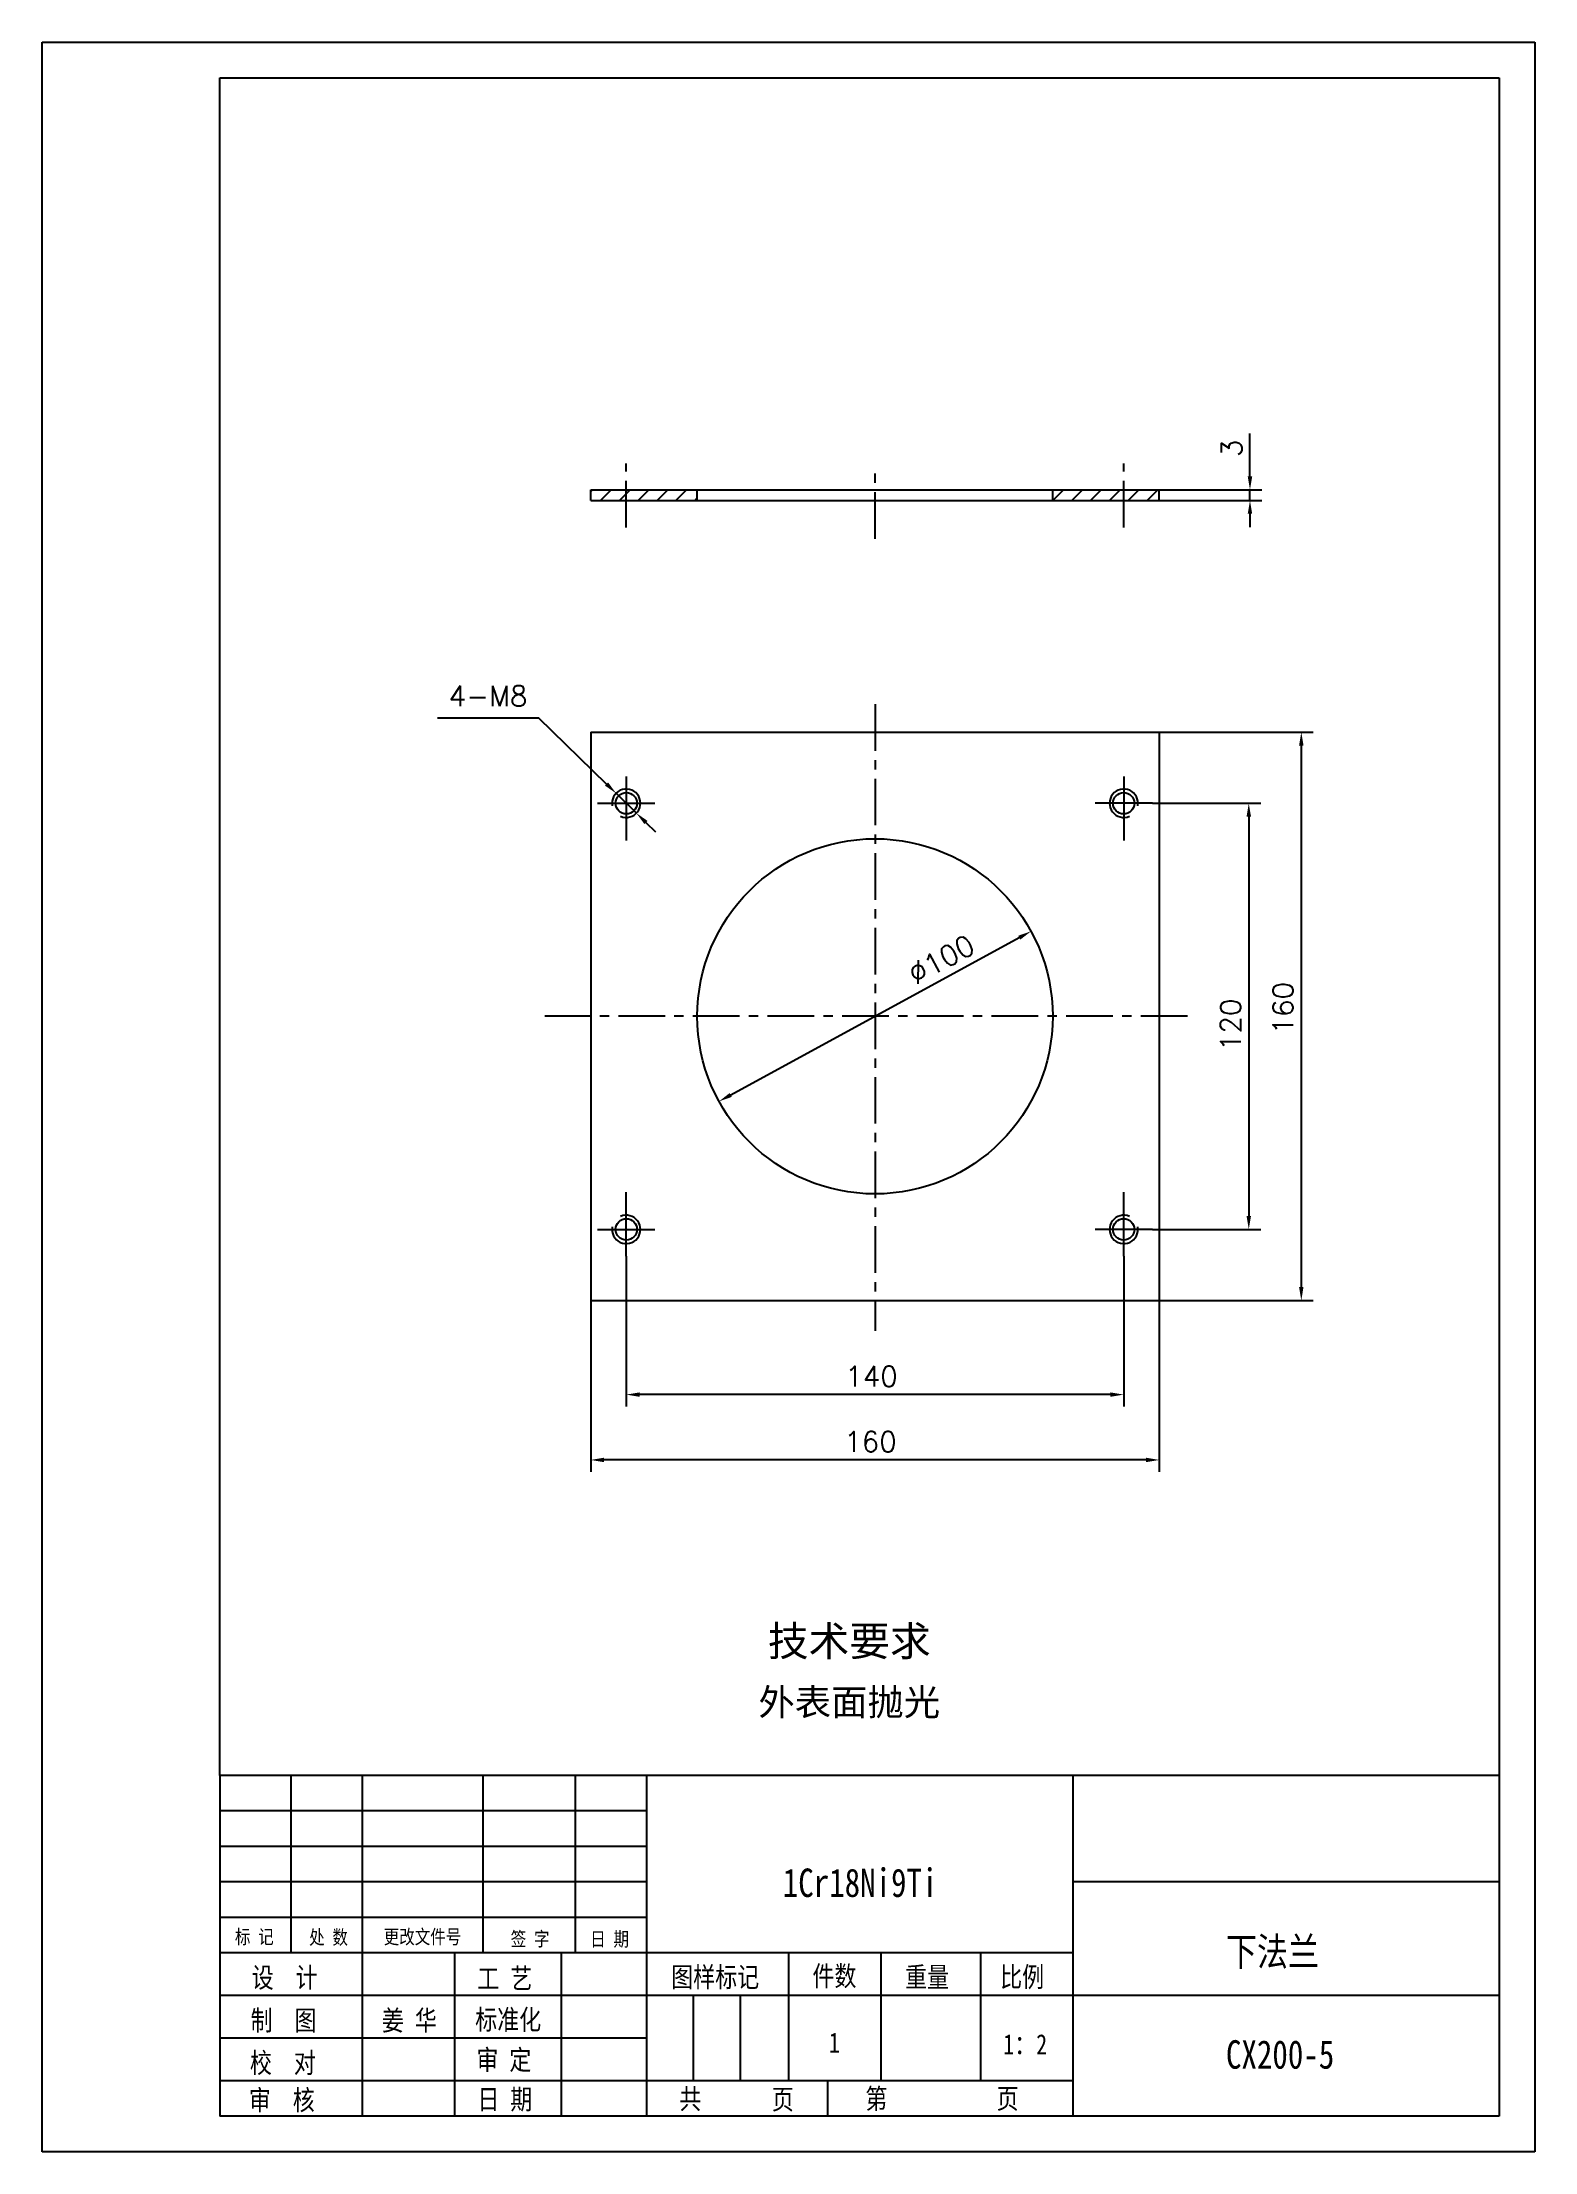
# Model space of a CAD drawing. Extents: x 235 to 655, y -14 to 580.
import ezdxf

# ---------------------------------------------------------------- set-up
doc = ezdxf.new("R2010")
doc.units = 0
doc.header["$LTSCALE"] = 10.5
doc.header["$MEASUREMENT"] = 0
doc.linetypes.add('CENTER', pattern=[2, 1.25, -0.25, 0.25, -0.25])
doc.layers.get('0').update_dxf_attribs({"color": 2, "linetype": 'CONTINUOUS'})
doc.layers.get('DEFPOINTS').update_dxf_attribs({"linetype": 'CONTINUOUS'})
doc.layers.add('PART', color=3, linetype='CONTINUOUS')
doc.layers.add('SMPEN_THICK', color=7, linetype='CONTINUOUS')
doc.styles.add('HZDX', font='', dxfattribs={"width": 0.8, "height": 7.5})
doc.styles.get("Standard").update_dxf_attribs({"font": 'txt.shx', "height": 5.75, "bigfont": 'hzfs.shx'})
doc.styles.get('HZDX').set_extended_font_data('SimSun')
doc.dimstyles.get("Standard").update_dxf_attribs({"dimtxt": 0.18, "dimasz": 0.18, "dimexe": 0.18, "dimexo": 0.0625, "dimgap": 0.09, "dimtad": 0, "dimtih": 1, "dimtoh": 1, "dimdec": 4, "dimzin": 0, "dimdsep": 46, "dimtxsty": 'Standard', "dimcen": 0.09, "dimadec": 0, "dimazin": 0, "dimtfac": 1, "dimtdec": 4, "dimtofl": 0, "dimtmove": 0, "dimatfit": 3, "dimfxl": 1, "dimtolj": 1, "dimtzin": 0, "dimarcsym": 0})

# ---------------------------------------------------------------- blocks, each defined once
blk = doc.blocks.new('*D5')
at = {"color": 2, "linetype": 'ByBlock', "transparency": 16777216}
for p, q in [((549.72, 332.88), (593.05, 332.88)), ((589.68, 329.13), (589.68, 176.63)), ((549.72, 172.88), (593.05, 172.88))]:
    blk.add_line(p, q, dxfattribs=at)
for points in [[(589.05, 329.13), (590.3, 329.13), (589.68, 332.88)], [(589.05, 176.63), (590.3, 176.63), (589.68, 172.88)]]:
    blk.add_solid(points, dxfattribs=at)
at = {"layer": 'DEFPOINTS', "color": 0, "linetype": 'ByBlock', "transparency": 16777216}
for p in [(549.72, 332.88), (549.72, 172.88), (589.68, 172.88)]:
    blk.add_point(p, dxfattribs=at)
at = {"color": 2, "linetype": 'ByBlock', "transparency": 16777216, "insert": (584.55, 255.18), "char_height": 5.75, "attachment_point": 5, "rotation": 90}
blk.add_mtext('\\A1;160', dxfattribs=at)
blk = doc.blocks.new('*D6')
at = {"color": 2, "linetype": 'ByBlock', "transparency": 16777216}
for p, q in [((389.72, 190), (389.72, 141.71)), ((549.72, 190), (549.72, 141.71)), ((545.97, 145.09), (393.47, 145.09))]:
    blk.add_line(p, q, dxfattribs=at)
for points in [[(393.47, 145.71), (393.47, 144.46), (389.72, 145.09)], [(545.97, 145.71), (545.97, 144.46), (549.72, 145.09)]]:
    blk.add_solid(points, dxfattribs=at)
at = {"layer": 'DEFPOINTS', "color": 0, "linetype": 'ByBlock', "transparency": 16777216}
for p in [(389.72, 190), (549.72, 190), (389.72, 145.09)]:
    blk.add_point(p, dxfattribs=at)
at = {"color": 2, "linetype": 'ByBlock', "transparency": 16777216, "insert": (468.45, 150.21), "char_height": 5.75, "attachment_point": 5}
blk.add_mtext('\\A1;160', dxfattribs=at)
blk = doc.blocks.new('*D7')
at = {"color": 2, "linetype": 'ByBlock', "transparency": 16777216}
blk.add_line((429.12, 230.73), (510.32, 275.03), dxfattribs=at)
for points in [[(510.02, 275.57), (510.62, 274.48), (513.62, 276.82)], [(428.82, 231.27), (429.42, 230.18), (425.83, 228.93)]]:
    blk.add_solid(points, dxfattribs=at)
at = {"layer": 'DEFPOINTS', "color": 0, "linetype": 'ByBlock', "transparency": 16777216}
for p in [(513.62, 276.82), (425.83, 228.93)]:
    blk.add_point(p, dxfattribs=at)
at = {"color": 2, "linetype": 'ByBlock', "transparency": 16777216, "insert": (488.39, 268.9), "char_height": 5.75, "attachment_point": 5, "rotation": 28.61519}
blk.add_mtext('\\A1;∅100', dxfattribs=at)
blk = doc.blocks.new('*D8')
at = {"color": 2, "linetype": 'ByBlock', "transparency": 16777216}
for p, q in [((575.24, 457.58), (575.24, 469.66)), ((549.72, 453.83), (578.61, 453.83)), ((575.24, 450.83), (575.24, 453.83)), ((549.72, 450.83), (578.61, 450.83)), ((575.24, 447.08), (575.24, 443.33))]:
    blk.add_line(p, q, dxfattribs=at)
for points in [[(574.61, 457.58), (575.86, 457.58), (575.24, 453.83)], [(574.61, 447.08), (575.86, 447.08), (575.24, 450.83)]]:
    blk.add_solid(points, dxfattribs=at)
at = {"layer": 'DEFPOINTS', "color": 0, "linetype": 'ByBlock', "transparency": 16777216}
for p in [(549.72, 453.83), (549.72, 450.83), (575.24, 450.83)]:
    blk.add_point(p, dxfattribs=at)
at = {"color": 2, "linetype": 'ByBlock', "transparency": 16777216, "insert": (570.11, 465.5), "char_height": 5.75, "attachment_point": 5, "rotation": 90}
blk.add_mtext('\\A1;3', dxfattribs=at)
blk = doc.blocks.new('*D9')
at = {"color": 2, "linetype": 'ByBlock', "transparency": 16777216}
for p, q in [((547.82, 330), (578.28, 330)), ((574.9, 326.25), (574.9, 213.75)), ((547.82, 210), (578.28, 210))]:
    blk.add_line(p, q, dxfattribs=at)
for points in [[(574.28, 326.25), (575.53, 326.25), (574.9, 330)], [(574.28, 213.75), (575.53, 213.75), (574.9, 210)]]:
    blk.add_solid(points, dxfattribs=at)
at = {"layer": 'DEFPOINTS', "color": 0, "linetype": 'ByBlock', "transparency": 16777216}
for p in [(547.82, 330), (547.82, 210), (574.9, 210)]:
    blk.add_point(p, dxfattribs=at)
at = {"color": 2, "linetype": 'ByBlock', "transparency": 16777216, "insert": (569.78, 267.61), "char_height": 5.75, "attachment_point": 5, "rotation": 90}
blk.add_mtext('\\A1;120', dxfattribs=at)
blk = doc.blocks.new('*D10')
at = {"color": 2, "linetype": 'ByBlock', "transparency": 16777216}
for p, q in [((399.72, 202.47), (399.72, 160.11)), ((539.72, 202.47), (539.72, 160.11)), ((535.97, 163.49), (403.47, 163.49))]:
    blk.add_line(p, q, dxfattribs=at)
for points in [[(403.47, 164.11), (403.47, 162.86), (399.72, 163.49)], [(535.97, 164.11), (535.97, 162.86), (539.72, 163.49)]]:
    blk.add_solid(points, dxfattribs=at)
at = {"layer": 'DEFPOINTS', "color": 0, "linetype": 'ByBlock', "transparency": 16777216}
for p in [(399.72, 202.47), (539.72, 202.47), (399.72, 163.49)]:
    blk.add_point(p, dxfattribs=at)
at = {"color": 2, "linetype": 'ByBlock', "transparency": 16777216, "insert": (468.75, 168.61), "char_height": 5.75, "attachment_point": 5}
blk.add_mtext('\\A1;140', dxfattribs=at)

msp = doc.modelspace()

# ---------------------------------------------------------------- hatches: boundary and pattern name
at = {"layer": 'SMPEN_THICK'}
h = msp.add_hatch(dxfattribs=at)
h.set_pattern_fill('ANSI31', color=256, scale=30, style=0)
h.paths.add_polyline_path([(549.72258, 453.83022), (539.72258, 453.83022), (539.72258, 450.83022), (549.72258, 450.83022)])
h.paths.add_polyline_path([(539.72258, 453.83022), (529.72258, 453.83022), (519.72258, 453.83022), (519.72258, 450.83022), (539.72258, 450.83022)])
h.paths.add_polyline_path([(419.72258, 453.83022), (399.72258, 453.83022), (399.72258, 450.83022), (419.72258, 450.83022)])
h.paths.add_polyline_path([(399.72258, 453.83022), (389.72258, 453.83022), (389.72258, 450.83022), (399.72258, 450.83022)])

# ---------------------------------------------------------------- linework, layer by layer
at = {"color": 2, "linetype": 'ByBlock'}
for p, q in [((394.17879, 370.97075), (375.16003, 389.5498)), ((402.58389, 362.75997), (396.86127, 368.35029)), ((405.26637, 360.13951), (407.94885, 357.51905))]:
    msp.add_line(p, q, dxfattribs=at)
for points in [[(394.61554, 371.41783), (393.74205, 370.52367), (396.86127, 368.35029)], [(405.70312, 360.58659), (404.82963, 359.69243), (402.58389, 362.75997)]]:
    msp.add_solid(points, dxfattribs=at)
at = {"layer": 'DEFPOINTS', "color": 0, "linetype": 'ByBlock'}
for p in [(396.86127, 368.35029), (402.58389, 362.75997)]:
    msp.add_point(p, dxfattribs=at)
at = {"layer": 'PART', "color": 6, "linetype": 'Continuous'}
for p, q in [((235.38149, 579.8418), (655.38149, 579.8418)), ((655.38149, 579.8418), (655.38149, -14.1582)), ((655.38149, -14.1582), (235.38149, -14.1582))]:
    msp.add_line(p, q, dxfattribs=at)
at = {"layer": 'PART', "color": 5, "linetype": 'Continuous'}
for p, q in [((285.38149, 569.8418), (645.38149, 569.8418)), ((645.38149, 569.8418), (645.38149, -4.1582)), ((285.38149, 91.8418), (285.38149, -4.1582)), ((645.38149, -4.1582), (285.38149, -4.1582))]:
    msp.add_line(p, q, dxfattribs=at)
at = {"layer": 'PART', "linetype": 'Continuous'}
for p, q in [((645.38149, 91.8418), (285.38149, 91.8418)), ((305.38149, 91.8418), (305.38149, 41.8418)), ((325.38149, 91.8418), (325.38149, -4.1582)), ((359.38149, 91.8418), (359.38149, 41.8418)), ((385.38149, 91.8418), (385.38149, 41.8418)), ((405.38149, 91.8418), (405.38149, -4.1582)), ((525.38149, 91.8418), (525.38149, -4.1582)), ((645.38149, 61.8418), (525.38149, 61.8418)), ((351.38149, 41.8418), (351.38149, -4.1582)), ((381.38149, 41.8418), (381.38149, -4.1582)), ((445.38149, 41.8418), (445.38149, 5.8418)), ((471.38149, 41.8418), (471.38149, 5.8418)), ((499.38149, 41.8418), (499.38149, 5.8418)), ((418.58149, 29.8418), (418.58149, 5.8418)), ((431.78149, 29.8418), (431.78149, 5.8418)), ((645.38149, 29.8418), (525.38149, 29.8418)), ((456.33704, 5.8418), (456.33704, -4.1582))]:
    msp.add_line(p, q, dxfattribs=at)
at = {"layer": 'SMPEN_THICK', "color": 6}
msp.add_line((235.38149, -14.1582), (235.38149, 579.8418), dxfattribs=at)
at = {"layer": 'SMPEN_THICK', "color": 5}
msp.add_line((285.38149, 91.8418), (285.38149, 569.8418), dxfattribs=at)
at = {"layer": 'SMPEN_THICK', "linetype": 'CENTER'}
for p, q in [((399.72258, 443.1756), (399.72258, 461.22448)), ((469.72258, 440.03768), (469.72258, 460.96184)), ((539.72258, 443.1756), (539.72258, 461.22448)), ((469.72258, 393.46349), (469.72258, 216.99238)), ((557.62948, 305.55513), (376.83335, 305.55513))]:
    msp.add_line(p, q, dxfattribs=at)
at = {"layer": 'SMPEN_THICK', "color": 4}
for p, q in [((389.72258, 450.83022), (389.72258, 453.83022)), ((389.72258, 453.83022), (529.72258, 453.83022)), ((419.72258, 450.83022), (419.72258, 453.83022)), ((519.72258, 450.83022), (519.72258, 453.83022)), ((529.72258, 453.83022), (549.72258, 453.83022)), ((549.72258, 450.83022), (549.72258, 453.83022)), ((389.72258, 450.83022), (549.72258, 450.83022)), ((389.72258, 385.55513), (389.72258, 225.55513)), ((389.72258, 385.55513), (549.72258, 385.55513)), ((549.72258, 385.55513), (549.72258, 225.55513)), ((389.72258, 225.55513), (549.72258, 225.55513))]:
    msp.add_line(p, q, dxfattribs=at)
at = {"layer": 'SMPEN_THICK'}
for p, q in [((375.16003, 389.5498), (346.59005, 389.5498)), ((399.72258, 373.0864), (399.72258, 355.10443)), ((539.72258, 373.0864), (539.72258, 355.10443)), ((391.62892, 365.55513), (407.77597, 365.55513)), ((547.81624, 365.55513), (531.66919, 365.55513)), ((399.72258, 238.02386), (399.72258, 256.00583)), ((539.72258, 238.02386), (539.72258, 256.00583)), ((391.62892, 245.55513), (407.77597, 245.55513)), ((547.81624, 245.55513), (531.66919, 245.55513)), ((405.38149, 81.8418), (285.38149, 81.8418)), ((405.38149, 71.8418), (285.38149, 71.8418)), ((405.38149, 61.8418), (285.38149, 61.8418)), ((405.38149, 51.8418), (285.38149, 51.8418)), ((525.38149, 41.8418), (285.38149, 41.8418)), ((525.38149, 29.8418), (285.38149, 29.8418)), ((405.38149, 17.8418), (285.38149, 17.8418)), ((525.38149, 5.8418), (285.38149, 5.8418))]:
    msp.add_line(p, q, dxfattribs=at)
at = {"layer": 'SMPEN_THICK', "color": 4}
for centre, radius in [((399.72258, 365.55513), 3), ((539.72258, 365.55513), 3), ((469.72258, 305.55513), 50), ((399.72258, 245.55513), 3), ((539.72258, 245.55513), 3)]:
    msp.add_circle(centre, radius, dxfattribs=at)
at = {"layer": 'SMPEN_THICK'}
for centre, start, end in [((399.72258, 365.55513), 246.72872183, 190.51169672), ((539.72258, 365.55513), 349.48830328, 293.27127817), ((399.72258, 245.55513), 169.48830328, 113.27127817), ((539.72258, 245.55513), 66.72872183, 10.51169672)]:
    msp.add_arc(centre, 4, start, end, dxfattribs=at)

# ---------------------------------------------------------------- texts
at = {"color": 2, "linetype": 'ByBlock', "attachment_point": 5}
for s, insert, char_height in [('4-M8', (360.84026, 395.75911), 5.75), ('\\f仿宋_GB2312|b0|i0|c134|p49;技术要求', (462.48572, 129.1739), 8.4), ('\\f仿宋_GB2312|b0|i0|c134|p49;外表面抛光', (462.48572, 112.05224), 7.5)]:
    msp.add_mtext(s, dxfattribs=dict(at, insert=insert, char_height=char_height))
at = {"layer": 'SMPEN_THICK', "style": 'HZDX', "width": 0.8}
for s, height, p in [('1Cr18Ni9Ti', 8, (443.76979, 57.5974)), ('标 记', 4, (289.61514, 44.38287)), ('处 数', 4, (310.49954, 44.25478)), ('更改文件号', 4, (331.47855, 44.38466)), ('签 字', 4, (367.20652, 43.77638)), ('日 期', 4, (389.58418, 43.73281)), ('下法兰', 8, (568.47742, 38.22292)), ('设  计', 5.67, (294.32809, 32.0799)), ('工 艺', 5.67, (357.81157, 31.82118)), ('图样标记', 5.67, (412.3756, 32.21779)), ('件数', 5.67, (452.11758, 32.51504)), ('重量', 5.67, (478.17975, 32.21866)), ('比例', 5.67, (504.95094, 32.25564)), ('制  图', 5.67, (294.03157, 20.01601)), ('姜 华', 5.67, (330.95202, 20.01601)), ('标准化', 5.67, (357.21854, 20.2388)), ('1', 5.67, (456.75733, 13.74874)), ('1：2', 5.67, (505.80177, 13.27891)), ('校  对', 5.67, (293.82783, 8.05836)), ('审 定', 5.67, (357.55204, 8.91544)), ('CX200-5', 8, (568.47742, 9.24782)), ('审  核', 5.67, (293.53131, -2.40736)), ('日 期', 5.67, (357.82406, -2.19792)), ('共', 5.67, (414.68151, -2.09399)), ('页', 5.67, (440.69747, -2.22369)), ('第', 5.67, (467.0168, -2.02004)), ('页', 5.67, (503.94748, -2.02004))]:
    msp.add_text(s, height=height, dxfattribs=at).set_placement(p)

# ---------------------------------------------------------------- dimensions: what is measured, and where the dimension line sits
at = {"layer": 'SMPEN_THICK'}
dim = msp.add_linear_dim(base=(575.23572, 450.83022), p1=(549.72258, 453.83022), p2=(549.72258, 450.83022), angle=90, dimstyle='Standard', override={"dimscale": 1.5, "dimtxt": 5, "dimasz": 2.5, "dimexe": 2.25, "dimexo": 0, "dimgap": 1.5, "dimtad": 1, "dimtih": 0, "dimtoh": 0, "dimzin": 8, "dimclrd": 2, "dimclre": 2, "dimclrt": 2, "dimtm": 0.115, "dimtfac": 0.66667, "dimtofl": 1, "dimatfit": 1, "dimtvp": 5, "dimtzin": 8}, dxfattribs=at)
dim.commit()
dim.dimension.update_dxf_attribs({"geometry": '*D8', "text_midpoint": (575.23572, 465.49689), "dimtype": 160})
for base, p1, p2, picture, middle, set_off in [((589.67683, 225.55513), (549.72258, 385.55513), (549.72258, 225.55513), '*D5', (589.67683, 307.86183), (0, 52.67955)), ((574.90479, 245.55513), (547.81624, 365.55513), (547.81624, 245.55513), '*D9', (574.90479, 303.16465), (0, 35.5587))]:
    dim = msp.add_linear_dim(base=base, p1=p1, p2=p2, angle=90, dimstyle='Standard', override={"dimscale": 1.5, "dimtxt": 5, "dimasz": 2.5, "dimexe": 2.25, "dimexo": 0, "dimgap": 1.5, "dimtad": 1, "dimtih": 0, "dimtoh": 0, "dimzin": 8, "dimclrd": 2, "dimclre": 2, "dimclrt": 2, "dimtm": 0.115, "dimtfac": 0.66667, "dimtofl": 1, "dimatfit": 1, "dimtvp": 5, "dimtzin": 8}, dxfattribs=at)
    dim.commit()
    dim.dimension.update_dxf_attribs({"geometry": picture, "text_midpoint": middle, "dimtype": 160, "insert": set_off})
dim = msp.add_diameter_dim_2p(p1=(425.82978, 281.6089), p2=(513.61539, 329.50136), dimstyle='Standard', override={"dimscale": 1.5, "dimtxt": 5, "dimasz": 2.5, "dimexe": 2.25, "dimexo": 0, "dimgap": 1.5, "dimtad": 1, "dimtih": 0, "dimtoh": 0, "dimzin": 8, "dimclrd": 2, "dimclre": 2, "dimclrt": 2, "dimtm": 0.115, "dimtfac": 0.66667, "dimtofl": 1, "dimatfit": 1, "dimtvp": 5, "dimtzin": 8}, dxfattribs=at)
dim.commit()
dim.dimension.update_dxf_attribs({"geometry": '*D7', "text_midpoint": (490.84823, 317.08047), "dimtype": 163, "insert": (0, 52.67955)})
for base, p1, p2, picture, middle in [((399.72258, 199.04539), (539.72258, 238.02386), (399.72258, 238.02386), '*D10', (468.74911, 199.04539)), ((389.72258, 180.64739), (549.72258, 225.55513), (389.72258, 225.55513), '*D6', (468.44708, 180.64739))]:
    dim = msp.add_linear_dim(base=base, p1=p1, p2=p2, dimstyle='Standard', override={"dimscale": 1.5, "dimtxt": 5, "dimasz": 2.5, "dimexe": 2.25, "dimexo": 0, "dimgap": 1.5, "dimtad": 1, "dimtih": 0, "dimtoh": 0, "dimzin": 8, "dimclrd": 2, "dimclre": 2, "dimclrt": 2, "dimtm": 0.115, "dimtfac": 0.66667, "dimtofl": 1, "dimatfit": 1, "dimtvp": 5, "dimtzin": 8}, dxfattribs=at)
    dim.commit()
    dim.dimension.update_dxf_attribs({"geometry": picture, "text_midpoint": middle, "dimtype": 160, "insert": (0, 35.5587)})

doc.saveas('drawing.dxf')
